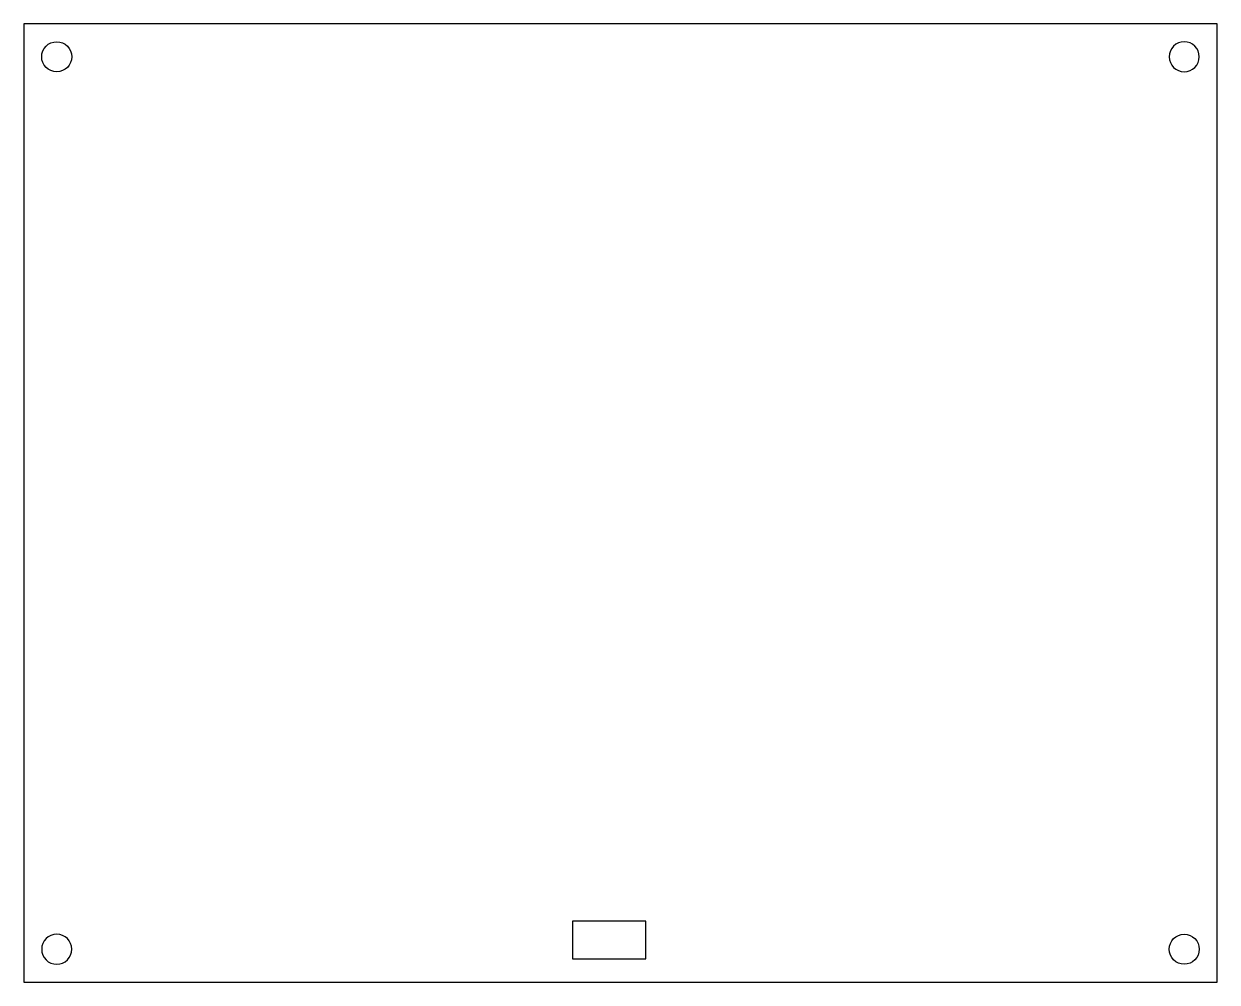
# Model space of a CAD drawing. Header units: millimetres. Extents: x 42 to 169, y 93 to 195.
import ezdxf

# ---------------------------------------------------------------- set-up
doc = ezdxf.new("R2010")
doc.units = ezdxf.units.MM
doc.layers.add('Layer 01', color=18, linetype='Continuous', true_color=0x000000)

msp = doc.modelspace()

# ---------------------------------------------------------------- linework, layer by layer
at = {"layer": 'Layer 01'}
for points in [[(41.8, 92.52), (168.8, 92.52), (168.8, 194.52), (41.8, 194.52)], [(100.21, 95), (108, 95), (108, 99), (100.21, 99)]]:
    msp.add_lwpolyline(points, close=True, dxfattribs=at)
for centre in [(45.3, 191.02), (165.3, 96.02)]:
    msp.add_circle(centre, 1.6, dxfattribs=at)
at = {"layer": 'Layer 01', "extrusion": (0, 0, -1)}
for centre in [(-165.3, 191.02), (-45.3, 96.02)]:
    msp.add_circle(centre, 1.6, dxfattribs=at)

doc.saveas('drawing.dxf')
